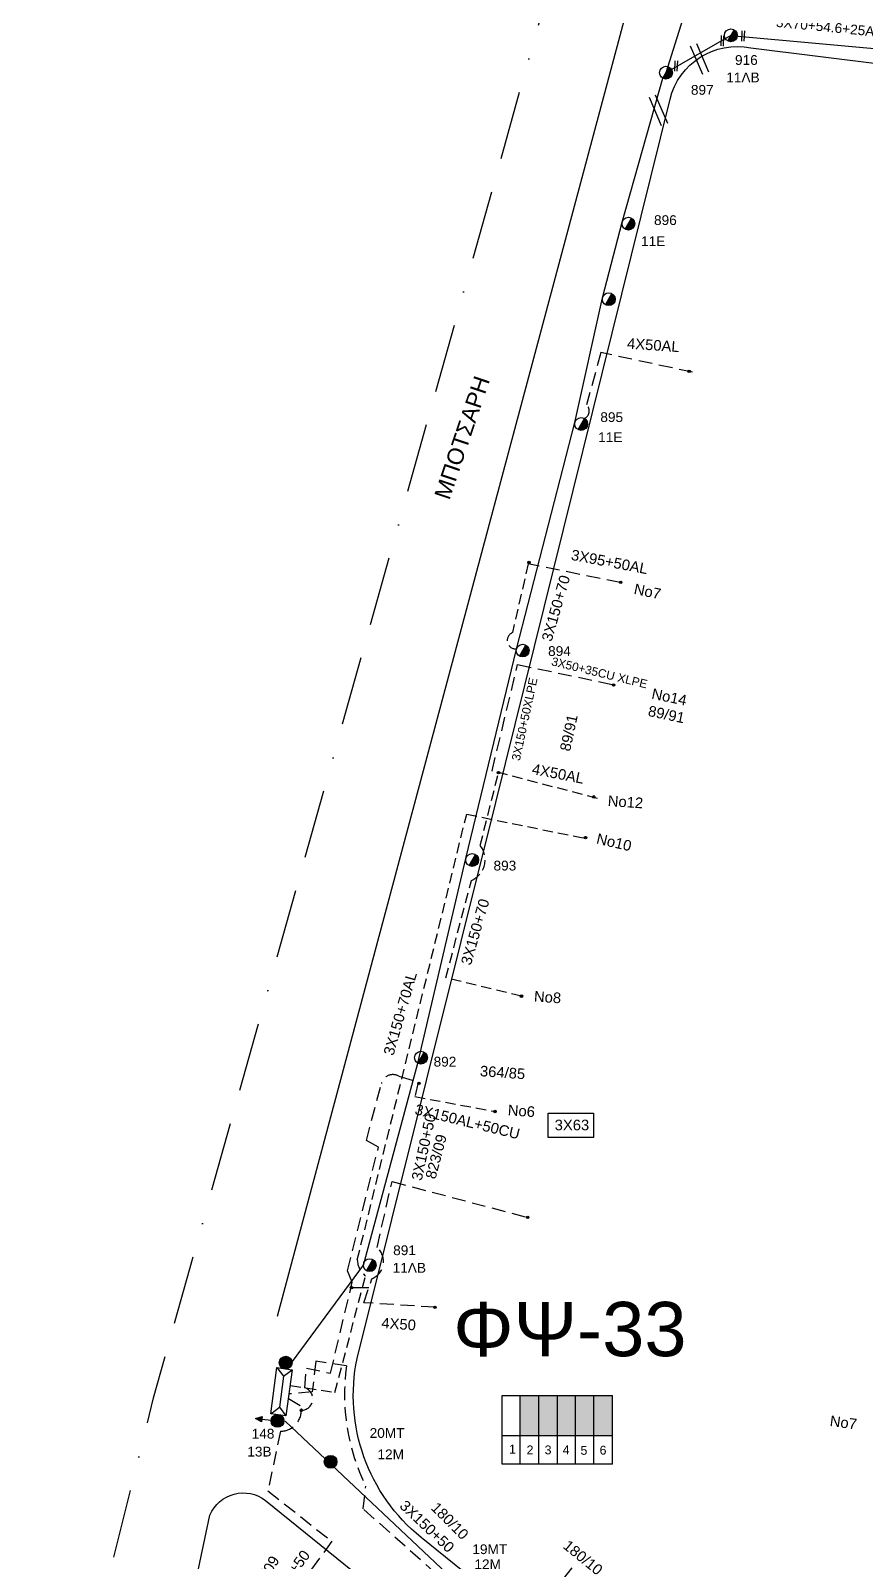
# Model space of a CAD drawing. Header units: millimetres. Extents: x 72 to 3039, y -786 to 786.
# Drawn here: x 1161.3 to 1315.1, y -246.9 to 35 of the extents above; entities that cross this region are included whole.
import ezdxf

# ---------------------------------------------------------------- set-up
doc = ezdxf.new("R2010")
doc.units = ezdxf.units.MM
doc.linetypes.add('BORDER', pattern=[44.45, 12.7, -6.35, 12.7, -6.35, 0, -6.35])
doc.linetypes.add('DASHED', pattern=[19.05, 12.7, -6.35])
for name, color, linetype in [('Pillar OTE', 7, 'Continuous'), ('Άγνωστα', 7, 'Continuous'), ('Γυμνά εναέρια ΧΤ και ΦΟΠ (3Φ)   4x50+16AL', 7, 'Continuous'), ('Επίτονοι', 7, 'Continuous'), ('Επιγραφές - Σχήματα', 7, 'Continuous'), ('Καλώδια ΧΤ   3x150+50AL', 7, 'DASHED'), ('Καλώδια ΧΤ   3x150+70 XLPE', 7, 'DASHED'), ('Καλώδια ΧΤ   3x150+70AL', 7, 'DASHED'), ('Καλώδια ΧΤ   3x150AL+50CU', 7, 'DASHED'), ('Μηχανική τομή', 7, 'Continuous'), ('Στύλος Ξύλινος', 7, 'Continuous'), ('Στύλος Ξύλινος @ 1', 7, 'Continuous'), ('Στύλος ΦΜ', 7, 'Continuous'), ('Στύλος ΦΜ @ 1', 7, 'Continuous'), ('Συνδέσεις', 7, 'Continuous'), ('Συνεστραμμένα ΧΤ   3x70+54.6+25 AL', 7, 'SYN_LINE'), ('Τομή', 7, 'Continuous'), ('Υποσταθμός πόλεως', 7, 'Continuous'), ('Υπόβαθρο ΔΕΗ', 7, 'Continuous'), ('Υπόγεια καλώδια Παροχών ΧΤ   4x50AL', 7, 'DASHED')]:
    doc.layers.add(name, color=color, linetype=linetype)
doc.styles.get("Standard").update_dxf_attribs({"font": 'arial.ttf'})
doc.linetypes.add('SYN_LINE', pattern='A,0.5,-0.0001,["/\\/\\/\\/",Standard,S=0.1,R=0,X=0,Y=-0.05],-0.25', length=0.7501)

# ---------------------------------------------------------------- blocks, each defined once
blk = doc.blocks.new('ΥΠΑΡΧΩΝ ΤΣΙΜΕΝΤΕΝΙΟΣ ΣΤΥΛΟΣ')
at = {"layer": 'Στύλος ΦΜ'}
blk.add_hatch(color=7, dxfattribs=at).paths.add_polyline_path([(-1.29, -2.28, 0.574793), (2.62, 0, 0.268822), (1.3, 2.27)])
at = {"layer": 'Στύλος ΦΜ', "color": 7}
blk.add_line((-1.29, -2.28), (1.3, 2.27), dxfattribs=at)
blk.add_circle((0, 0), 2.62, dxfattribs=at)
at = {"layer": 'Στύλος ΦΜ', "flags": 4}
for tag, p in [('ΤΥΠΟΣ', (-4.91, 3.03)), ('ΑΡΙΘΜΟΣ', (-4.68, 8.05))]:
    blk.add_attdef(tag, p, '', height=4, dxfattribs=at)
blk = doc.blocks.new('ΥΠΑΡΧΩΝ ΞΥΛΙΝΟΣ ΣΤΥΛΟΣ')
at = {"layer": 'Στύλος Ξύλινος'}
h = blk.add_hatch(color=7, dxfattribs=at)
h.paths.add_polyline_path([(-2.62, 0, 0.270008), (-1.29, -2.28), (1.3, 2.27, 0.576266)])
h.paths.add_polyline_path([(-1.29, -2.28, 0.574793), (2.62, 0, 0.268822), (1.3, 2.27)])
at = {"layer": 'Στύλος Ξύλινος', "color": 7}
blk.add_line((-1.29, -2.28), (1.3, 2.27), dxfattribs=at)
blk.add_circle((0, 0), 2.62, dxfattribs=at)
at = {"layer": 'Στύλος Ξύλινος', "flags": 4}
for tag, p in [('ΑΡΙΘΜΟΣ', (-4.91, 8.6)), ('ΤΥΠΟΣ', (-4.85, 3.39))]:
    blk.add_attdef(tag, p, '', height=4, dxfattribs=at)
blk = doc.blocks.new('ΥΠΟΣΤΑΘΜΟΣ ΠΟΛΕΩΣ')
at = {"layer": 'Υποσταθμός πόλεως', "linetype": 'Continuous', "ltscale": 40}
blk.add_lwpolyline([(-8.57, 2.82), (8.57, 2.82), (8.57, -2.82), (-8.57, -2.82)], close=True, dxfattribs=at)
for points in [[(-5.75, 0), (-8.57, 2.82)], [(5.75, 0), (8.57, 2.82)], [(-8.57, -2.82), (-5.75, 0)], [(-5.75, 0), (5.75, 0)], [(8.57, -2.82), (5.75, 0)]]:
    blk.add_lwpolyline(points, dxfattribs=at)
at = {"layer": 'Υποσταθμός πόλεως', "linetype": 'SYN_LINE', "ltscale": 40, "flags": 1}
for tag, p in [('ΜΕΤΑΣΧΗΜΑΤΙΣΜΟΣ', (10.6, 2.39)), ('ΙΣΧΥΣ', (10.58, -0.41)), ('ΑΡΙΘΜΟΣ', (10.7, -3.13))]:
    blk.add_attdef(tag, p, '', height=1.8, dxfattribs=at)
blk = doc.blocks.new('_ΣΥΝΔΕΣΗ')
at = {"layer": 'Συνδέσεις', "linetype": 'SYN_LINE', "ltscale": 40}
blk.add_hatch(color=256, dxfattribs=at).paths.add_polyline_path([(0.5, -0.01, 1), (-0.5, -0.01, 1)])
at = {"layer": 'Συνδέσεις'}
blk.add_circle((0, -0.01), 0.5, dxfattribs=at)
blk = doc.blocks.new('ΜΗΧΑΝΙΚΗ ΤΟΜΗ')
at = {"layer": 'Μηχανική τομή', "ltscale": 40}
for p, q in [((-1.89, 0.78), (1.89, 0.78)), ((1.89, 0), (-1.89, 0))]:
    blk.add_line(p, q, dxfattribs=at)
blk = doc.blocks.new('ΕΠΙΤΟΝΟΣ')
at = {"layer": 'Επίτονοι', "ltscale": 40}
blk.add_hatch(color=256, dxfattribs=at).paths.add_polyline_path([(-1.13, 6.47), (0, 9.1), (1.13, 6.47)])
for p, q in [((-1.13, 6.47), (0, 9.1)), ((1.13, 6.47), (-1.13, 6.47)), ((-1.13, 6.47), (0, 6.47)), ((0, 9.1), (1.13, 6.47)), ((0, 6.47), (0, 0))]:
    blk.add_line(p, q, dxfattribs=at)
blk = doc.blocks.new('ΤΟΜΗ')
at = {"layer": 'Τομή', "ltscale": 40}
for p, q in [((-5.68, 0), (5.68, 0)), ((5.68, -2.33), (-5.68, -2.33))]:
    blk.add_line(p, q, dxfattribs=at)

msp = doc.modelspace()

# ---------------------------------------------------------------- hatches: boundary and pattern name
at = {"layer": 'Καλώδια ΧΤ   3x150AL+50CU', "linetype": 'DASHED', "ltscale": 0.2}
h = msp.add_hatch(color=30, dxfattribs=at)
h.dxf.hatch_style = 1
h.paths.add_polyline_path([(1251.55, -223.71), (1254.99, -223.72), (1254.99, -216.35), (1251.55, -216.35)])
h = msp.add_hatch(color=6, dxfattribs=at)
h.dxf.hatch_style = 1
h.paths.add_polyline_path([(1254.99, -223.72), (1258.43, -223.72), (1258.43, -216.35), (1254.99, -216.35)])
h = msp.add_hatch(color=2, dxfattribs=at)
h.dxf.hatch_style = 1
h.paths.add_polyline_path([(1258.43, -223.72), (1261.72, -223.72), (1261.72, -216.35), (1258.43, -216.35)])
h = msp.add_hatch(color=85, dxfattribs=at)
h.dxf.hatch_style = 1
h.paths.add_polyline_path([(1265.11, -223.73), (1265.11, -216.35), (1261.72, -216.35), (1261.72, -223.72)])
h = msp.add_hatch(color=5, dxfattribs=at)
h.dxf.hatch_style = 1
h.paths.add_polyline_path([(1268.51, -216.36), (1265.11, -216.35), (1265.11, -223.73), (1268.51, -223.73)])

# ---------------------------------------------------------------- linework, layer by layer
at = {"layer": 'Pillar OTE', "ltscale": 40}
for points in [[(1248.22, -228.99), (1248.22, -216.35), (1268.51, -216.36)], [(1251.55, -229), (1251.55, -216.35)], [(1254.99, -229), (1254.99, -216.35)], [(1258.43, -229), (1258.43, -216.35)], [(1261.72, -229.01), (1261.72, -216.35)], [(1265.11, -229.01), (1265.11, -216.35)], [(1268.51, -228.89), (1268.51, -216.36)], [(1248.22, -223.71), (1268.51, -223.73)], [(1268.51, -229.02), (1268.51, -229.02), (1248.22, -228.99)], [(1268.51, -229.01), (1268.51, -228.89)]]:
    msp.add_lwpolyline(points, dxfattribs=at)
at = {"layer": 'Άγνωστα', "color": 85, "linetype": 'DASHED', "ltscale": 0.2}
for points in [[(1269.97, -66.67), (1253, -63.21)], [(1251.06, -81.75), (1269.06, -85.53)]]:
    msp.add_lwpolyline(points, dxfattribs=at)
at = {"layer": 'Άγνωστα', "color": 2}
msp.add_lwpolyline([(1223.66, -196.51), (1220.44, -196.52)], dxfattribs=at)
at = {"layer": 'Γυμνά εναέρια ΧΤ και ΦΟΠ (3Φ)   4x50+16AL', "color": 30}
msp.add_lwpolyline([(1315.05, -308.53), (1294.44, -295.15), (1267.09, -273.58), (1264.71, -272.04), (1264.68, -270.82), (1243.29, -254.13), (1208.2, -221.11)], dxfattribs=at)
at = {"layer": 'Επιγραφές - Σχήματα', "color": 1, "ltscale": 20}
msp.add_lwpolyline([(1256.7, -164.36), (1265.01, -164.36), (1265.01, -168.88), (1256.7, -168.88)], close=True, dxfattribs=at)
at = {"layer": 'Καλώδια ΧΤ   3x150+50AL', "color": 85, "ltscale": 0.2}
msp.add_lwpolyline([(1246.34, -101.34), (1251.06, -81.75)], dxfattribs=at)
at = {"layer": 'Καλώδια ΧΤ   3x150+50AL', "color": 2, "ltscale": 0.2}
for points in [[(1211.2, -219.07, 0.855004), (1211.85, -214.94), (1212.14, -211.33), (1216.58, -212.26), (1220.57, -195.52), (1219.69, -193.41), (1225.42, -170.64), (1223.18, -169.42), (1225.95, -158.92, -0.489836), (1229.17, -157.55), (1232.74, -158.64), (1232.12, -161.32)], [(1208.82, -216.9), (1211.13, -218.31, -0.473852), (1207.35, -222.94), (1205.05, -233.94), (1216.81, -243.21), (1208.76, -254.33)]]:
    msp.add_lwpolyline(points, format="xyb", dxfattribs=at)
at = {"layer": 'Καλώδια ΧΤ   3x150+50AL', "color": 5, "ltscale": 0.2}
msp.add_lwpolyline([(1261.02, -248.12), (1250.27, -261.83), (1222.58, -237.24), (1223.1, -233.08, -0.152129), (1219.54, -210.92), (1213.89, -210.04), (1213.18, -215.69), (1208.96, -216.07)], format="xyb", dxfattribs=at)
at = {"layer": 'Καλώδια ΧΤ   3x150+70 XLPE', "color": 85, "ltscale": 0.15}
for points in [[(1253, -63.21), (1250.09, -75.87, 0.852505), (1250.86, -78.87, -0.533144)], [(1251.76, -142.82), (1237.81, -139.43), (1242.55, -121.5, 0.497426), (1244.15, -115.09), (1247.53, -101.65)]]:
    msp.add_lwpolyline(points, format="xyb", dxfattribs=at)
at = {"layer": 'Καλώδια ΧΤ   3x150+70AL', "color": 6, "ltscale": 0.15}
msp.add_lwpolyline([(1209.22, -214.52), (1217.4, -215.81), (1223.03, -194.33, -0.223545), (1221.51, -191.39), (1241.67, -109.31), (1263.67, -113.8)], format="xyb", dxfattribs=at)
at = {"layer": 'Καλώδια ΧΤ   3x150AL+50CU', "color": 2, "ltscale": 0.15}
msp.add_lwpolyline([(1232.12, -161.32), (1246.87, -164.06)], dxfattribs=at)
at = {"layer": 'Συνεστραμμένα ΧΤ   3x70+54.6+25 AL', "color": 30, "ltscale": 15}
msp.add_line((1290.34, 34.12), (1278.38, 27.24), dxfattribs=at)
at = {"layer": 'Συνεστραμμένα ΧΤ   3x70+54.6+25 AL', "color": 1, "ltscale": 20}
msp.add_lwpolyline([(1403.36, 260.57), (1383.42, 237.43), (1359.72, 208.46), (1338.31, 182.45), (1312.51, 149.43), (1299.96, 108.73), (1291.6, 69.42), (1278.38, 27.24)], dxfattribs=at)
at = {"layer": 'Συνεστραμμένα ΧΤ   3x70+54.6+25 AL', "color": 30, "ltscale": 20}
msp.add_lwpolyline([(1290.34, 34.12), (1290.34, 34.12), (1324.21, 31.05), (1352.49, 26.79), (1372.4, 23.11)], dxfattribs=at)
at = {"layer": 'Συνεστραμμένα ΧΤ   3x70+54.6+25 AL', "color": 85, "ltscale": 20}
msp.add_lwpolyline([(1209.56, -210.09), (1222.63, -192.36), (1232.67, -155.18), (1241.54, -117.47), (1250.85, -78.91), (1261.62, -37.15), (1266.7, -14.21), (1270.33, -0.28), (1277.79, 26.21)], dxfattribs=at)
at = {"layer": 'Υπόβαθρο ΔΕΗ', "color": 1, "linetype": 'BORDER', "lineweight": 30, "flags": 128}
msp.add_lwpolyline([(1161.32, -307.88), (1183.99, -216.79), (1288.48, 155.79), (1516.42, 441.46), (1607.46, 346.35), (1770.62, 216.28), (2064.96, -1.2)], dxfattribs=at)
at = {"layer": 'Υπόβαθρο ΔΕΗ'}
for points in [[(1512.74, 391.87), (1622.86, 144.28, -0.498389), (1610.73, 128.01), (1528.28, 139.02, -0.205866), (1522.88, 142.25), (1463.82, 216.06, -0.384999), (1464.26, 223.44), (1505.58, 253.46, 6.284716), (1500.43, 261.31), (1458.47, 230.1, -0.357908), (1452.74, 230.38), (1423.5, 266.37, 1.787303), (1398.68, 271.43), (1301.48, 152.02), (1206.73, -201.82)], [(1303.03, -298.84), (1233.28, -242.5, -0.280721), (1221.47, -209.53), (1247.06, -107.18), (1279.13, 22.35, -0.399781), (1294.03, 31.85), (1353.8, 24.41, -0.380512), (1361.67, 15.43), (1328.53, -216.58), (1328.53, -216.58), (1317.83, -297.79)], [(1184.43, -285.2), (1194.37, -238.38, -0.49137), (1204.6, -235.69), (1248.23, -270.94), (1248.46, -272.4), (1282.19, -298.7)]]:
    msp.add_lwpolyline(points, format="xyb", dxfattribs=at)
at = {"layer": 'Υπόγεια καλώδια Παροχών ΧΤ   4x50AL', "color": 85, "ltscale": 0.2}
msp.add_lwpolyline([(1283.3, -27.93), (1266.41, -24.31), (1263.73, -33.94, -0.568018), (1263.34, -36.43, -55.989382)], format="xyb", dxfattribs=at)
at = {"layer": 'Υπόγεια καλώδια Παροχών ΧΤ   4x50AL', "color": 85, "ltscale": 0.15}
msp.add_lwpolyline([(1265.76, -106.41), (1246.34, -101.34)], dxfattribs=at)
at = {"layer": 'Υπόγεια καλώδια Παροχών ΧΤ   4x50AL', "color": 2, "ltscale": 0.2}
msp.add_lwpolyline([(1235.83, -200.12), (1222.74, -199.28), (1224.22, -194.85, 0.558995), (1225.15, -189.09), (1227.91, -176.97), (1252.92, -183.56)], format="xyb", dxfattribs=at)

# ---------------------------------------------------------------- block references
at = {"layer": 'Επίτονοι', "xscale": 0.4499999999998569, "yscale": 0.4499999999998569, "zscale": 0.4499999999998569, "rotation": 83.44287532305854}
msp.add_blockref('ΕΠΙΤΟΝΟΣ', (1206.81, -221.04), dxfattribs=at)
at = {"layer": 'Μηχανική τομή', "xscale": 0.5000000000000652, "yscale": 0.5000000000000652, "zscale": 0.5000000000000652, "rotation": 87.29269735700463}
for p in [(1288.97, 33.1), (1292.79, 33.98), (1280.45, 28.46)]:
    msp.add_blockref('ΜΗΧΑΝΙΚΗ ΤΟΜΗ', p, dxfattribs=at)
at = {"layer": 'Στύλος Ξύλινος @ 1', "ltscale": 40, "xscale": 0.4499999999998181, "yscale": 0.4499999999998181, "zscale": 0.4499999999998181}
msp.add_blockref('ΥΠΑΡΧΩΝ ΞΥΛΙΝΟΣ ΣΤΥΛΟΣ', (1208.32, -210.32), dxfattribs=at)
at = {"layer": 'Στύλος Ξύλινος @ 1', "ltscale": 40}
ref = msp.add_blockref('ΥΠΑΡΧΩΝ ΞΥΛΙΝΟΣ ΣΤΥΛΟΣ', (1206.81, -221.04), dxfattribs=dict(at, xscale=0.4499999999998181, yscale=0.4499999999998181, zscale=0.4499999999998181))
ref.add_attrib('ΤΥΠΟΣ', '13Β', (1201.24, -227.6), dxfattribs={"layer": 'Στύλος Ξύλινος', "height": 1.8, "flags": 4})
ref.add_attrib('ΑΡΙΘΜΟΣ', '148', (1202.05, -224.3), dxfattribs={"layer": 'Στύλος Ξύλινος', "height": 1.8, "flags": 4})
ref = msp.add_blockref('ΥΠΑΡΧΩΝ ΞΥΛΙΝΟΣ ΣΤΥΛΟΣ', (1216.59, -228.57), dxfattribs=dict(at, xscale=0.4499999999998181, yscale=0.4499999999998181, zscale=0.4499999999998181))
ref.add_attrib('ΤΥΠΟΣ', '12Μ', (1225.23, -228.1), dxfattribs={"layer": 'Στύλος Ξύλινος', "height": 1.8, "flags": 4})
ref.add_attrib('ΑΡΙΘΜΟΣ', '20ΜΤ', (1223.79, -224.17), dxfattribs={"layer": 'Στύλος Ξύλινος', "height": 1.8, "flags": 4})
ref = msp.add_blockref('ΥΠΑΡΧΩΝ ΞΥΛΙΝΟΣ ΣΤΥΛΟΣ', (1243.12, -253.25), dxfattribs=dict(at, xscale=0.4499999999998181, yscale=0.4499999999998181, zscale=0.4499999999998181))
ref.add_attrib('ΤΥΠΟΣ', '12Μ', (1243.09, -248.35), dxfattribs={"layer": 'Στύλος Ξύλινος', "height": 1.8, "flags": 4})
ref.add_attrib('ΑΡΙΘΜΟΣ', '19ΜΤ', (1242.71, -245.57), dxfattribs={"layer": 'Στύλος Ξύλινος', "height": 1.8, "flags": 4})
at = {"layer": 'Στύλος ΦΜ @ 1', "ltscale": 40}
ref = msp.add_blockref('ΥΠΑΡΧΩΝ ΤΣΙΜΕΝΤΕΝΙΟΣ ΣΤΥΛΟΣ', (1290.34, 34.13), dxfattribs=dict(at, xscale=0.4499999999998181, yscale=0.4499999999998181, zscale=0.4499999999998181))
ref.add_attrib('ΤΥΠΟΣ', '11ΛΒ', (1289.49, 25.47), dxfattribs={"layer": 'Στύλος ΦΜ', "height": 1.8, "flags": 4})
ref.add_attrib('ΑΡΙΘΜΟΣ', '916', (1291.1, 28.68), dxfattribs={"layer": 'Στύλος ΦΜ', "height": 1.8, "flags": 4})
ref = msp.add_blockref('ΥΠΑΡΧΩΝ ΤΣΙΜΕΝΤΕΝΙΟΣ ΣΤΥΛΟΣ', (1278.38, 27.24), dxfattribs=dict(at, xscale=0.4499999999998181, yscale=0.4499999999998181, zscale=0.4499999999998181))
ref.add_attrib('ΑΡΙΘΜΟΣ', '897', (1282.98, 23.18), dxfattribs={"layer": 'Στύλος ΦΜ', "height": 1.8, "flags": 4})
ref = msp.add_blockref('ΥΠΑΡΧΩΝ ΤΣΙΜΕΝΤΕΝΙΟΣ ΣΤΥΛΟΣ', (1271.47, -0.57), dxfattribs=dict(at, xscale=0.4499999999998181, yscale=0.4499999999998181, zscale=0.4499999999998181))
ref.add_attrib('ΤΥΠΟΣ', '11Ε', (1273.79, -4.7), dxfattribs={"layer": 'Στύλος ΦΜ', "height": 1.8, "flags": 4})
ref.add_attrib('ΑΡΙΘΜΟΣ', '896', (1276.18, -0.81), dxfattribs={"layer": 'Στύλος ΦΜ', "height": 1.8, "flags": 4})
at = {"layer": 'Στύλος ΦΜ @ 1', "ltscale": 40, "xscale": 0.4499999999998181, "yscale": 0.4499999999998181, "zscale": 0.4499999999998181}
msp.add_blockref('ΥΠΑΡΧΩΝ ΤΣΙΜΕΝΤΕΝΙΟΣ ΣΤΥΛΟΣ', (1267.85, -14.47), dxfattribs=at)
at = {"layer": 'Στύλος ΦΜ @ 1', "ltscale": 40}
ref = msp.add_blockref('ΥΠΑΡΧΩΝ ΤΣΙΜΕΝΤΕΝΙΟΣ ΣΤΥΛΟΣ', (1262.76, -37.45), dxfattribs=dict(at, xscale=0.4499999999998181, yscale=0.4499999999998181, zscale=0.4499999999998181))
ref.add_attrib('ΤΥΠΟΣ', '11Ε', (1265.89, -40.78), dxfattribs={"layer": 'Στύλος ΦΜ', "height": 1.8, "flags": 4})
ref.add_attrib('ΑΡΙΘΜΟΣ', '895', (1266.29, -37.09), dxfattribs={"layer": 'Στύλος ΦΜ', "height": 1.8, "flags": 4})
ref = msp.add_blockref('ΥΠΑΡΧΩΝ ΤΣΙΜΕΝΤΕΝΙΟΣ ΣΤΥΛΟΣ', (1251.99, -79.18), dxfattribs=dict(at, xscale=0.4499999999998181, yscale=0.4499999999998181, zscale=0.4499999999998181))
ref.add_attrib('ΑΡΙΘΜΟΣ', '894', (1256.67, -80.17), dxfattribs={"layer": 'Στύλος ΦΜ', "height": 1.8, "flags": 4})
ref = msp.add_blockref('ΥΠΑΡΧΩΝ ΤΣΙΜΕΝΤΕΝΙΟΣ ΣΤΥΛΟΣ', (1242.68, -117.74), dxfattribs=dict(at, xscale=0.4499999999998181, yscale=0.4499999999998181, zscale=0.4499999999998181))
ref.add_attrib('ΑΡΙΘΜΟΣ', '893', (1246.61, -119.68), dxfattribs={"layer": 'Στύλος ΦΜ', "height": 1.8, "flags": 4})
ref = msp.add_blockref('ΥΠΑΡΧΩΝ ΤΣΙΜΕΝΤΕΝΙΟΣ ΣΤΥΛΟΣ', (1233.25, -154.15), dxfattribs=dict(at, xscale=0.4499999999998181, yscale=0.4499999999998181, zscale=0.4499999999998181))
ref.add_attrib('ΑΡΙΘΜΟΣ', '892', (1235.57, -155.79), dxfattribs={"layer": 'Στύλος ΦΜ', "height": 1.8, "flags": 4})
ref = msp.add_blockref('ΥΠΑΡΧΩΝ ΤΣΙΜΕΝΤΕΝΙΟΣ ΣΤΥΛΟΣ', (1223.81, -192.36), dxfattribs=dict(at, xscale=0.4499999999998181, yscale=0.4499999999998181, zscale=0.4499999999998181))
ref.add_attrib('ΤΥΠΟΣ', '11ΛΒ', (1228.02, -193.75), dxfattribs={"layer": 'Στύλος ΦΜ', "height": 1.8, "flags": 4})
ref.add_attrib('ΑΡΙΘΜΟΣ', '891', (1228.12, -190.51), dxfattribs={"layer": 'Στύλος ΦΜ', "height": 1.8, "flags": 4})
at = {"layer": 'Συνδέσεις', "xscale": 0.4499999999998181, "yscale": 0.4499999999998181, "zscale": 0.4499999999998181}
for p in [(1282.66, -27.73), (1253.16, -62.95), (1270.05, -66.59), (1268.74, -85.53), (1247.53, -101.64), (1265.08, -106.12), (1263.56, -113.61), (1251.76, -142.82), (1232.88, -158.89), (1246.87, -164.06), (1252.92, -183.56), (1220.44, -196.52), (1235.84, -200.11), (1211.21, -219.07)]:
    msp.add_blockref('_ΣΥΝΔΕΣΗ', p, dxfattribs=at)
at = {"layer": 'Τομή'}
for p, xscale, yscale, zscale, rotation in [((1284.03, 29.53), 0.4999999999998616, 0.4999999999998616, 0.4999999999998616, 113.2353204828489), ((1276.46, 20.09), 0.4999999999998167, 0.4999999999998167, 0.4999999999998167, 113.235320482837)]:
    msp.add_blockref('ΤΟΜΗ', p, dxfattribs=dict(at, xscale=xscale, yscale=yscale, zscale=zscale, rotation=rotation))
at = {"layer": 'Υποσταθμός πόλεως', "xscale": 0.5000000000001434, "yscale": 0.5000000000001434, "zscale": 0.5000000000001434, "rotation": 262.4204308770854}
msp.add_blockref('ΥΠΟΣΤΑΘΜΟΣ ΠΟΛΕΩΣ', (1207.53, -215.67), dxfattribs=at)

# ---------------------------------------------------------------- texts
at = {"ltscale": 30, "char_height": 1.63, "width": 11.2573, "attachment_point": 1}
for s, insert in [('1', (1249.46, -225.43)), ('2', (1252.7, -225.57)), ('3', (1256.03, -225.57)), ('4', (1259.34, -225.57)), ('5', (1262.64, -225.65)), ('6', (1266.16, -225.62))]:
    msp.add_mtext(s, dxfattribs=dict(at, insert=insert))
at = {"layer": 'Άγνωστα', "attachment_point": 1}
for s, insert, char_height, width, rotation in [('{\\H1.083x;3X95+50AL}', (1261.14, -60.54), 1.8, 23.5192, 349.2898), ('{\\H1.083x;3X50+35CU XLPE}', (1257.53, -80.35), 1.44, 18.8154, 346.2764)]:
    msp.add_mtext(s, dxfattribs=dict(at, insert=insert, char_height=char_height, width=width, rotation=rotation))
at = {"layer": 'Επιγραφές - Σχήματα', "attachment_point": 1}
for s, insert, char_height, width, rotation in [('ΜΠΟΤΣΑΡΗ', (1235.63, -50.64), 3, 59.7296, 71.3792), ('{\\H1.083x;No7}', (1272.75, -66.82), 1.8, 23.5192, 348.2323), ('{\\H1.083x;No14\\P89/91}', (1276.01, -86.1), 1.8, 23.5192, 348.1992), ('89/91\\P', (1258.8, -97.45), 1.949, 6.5148, 77.818), ('{\\H1.083x;No12}', (1267.75, -105.85), 1.8, 23.5192, 356.0402), ('{\\H1.083x;No10}', (1265.87, -112.79), 1.8, 23.5192, 347.014), ('{\\H1.083x;No8}', (1254.15, -141.86), 1.8, 23.5192, 356.0402), ('{\\H1.083x;364/85}', (1244.2, -155.61), 1.8, 23.5192, 356.0402), ('{\\H1.083x;No6}', (1249.33, -162.81), 1.8, 23.5192, 356.0402), ('{\\H1.083x;823/09}', (1234.02, -176.14), 1.8, 23.5192, 75.1741), ('{\\H1.083x;No7}', (1308.74, -220.04), 1.8, 23.5192, 352.477), ('{\\H1.083x;180/10}', (1236.33, -235.81), 1.8, 23.5192, 314.8872), ('{\\H1.083x;180/10}', (1260.49, -242.82), 1.8, 23.5192, 320.8051), ('{\\H1.083x;233/09}', (1201.33, -252.82), 1.8, 23.5192, 59.209)]:
    msp.add_mtext(s, dxfattribs=dict(at, insert=insert, char_height=char_height, width=width, rotation=rotation))
at = {"layer": 'Επιγραφές - Σχήματα', "color": 1, "insert": (1257.88, -165.57), "char_height": 1.8, "width": 23.5192, "attachment_point": 1}
msp.add_mtext('{\\H1.083x;3X63}', dxfattribs=at)
at = {"layer": 'Επιγραφές - Σχήματα', "insert": (1239.17, -199.13), "char_height": 10, "width": 10.9709, "attachment_point": 1}
msp.add_mtext('ΦΨ-33', dxfattribs=at)
at = {"layer": 'Καλώδια ΧΤ   3x150+50AL', "attachment_point": 1}
for s, insert, char_height, width, rotation in [('3X150+50XLPE', (1249.92, -99.25), 1.5595, 20.722, 77.818), ('3X150+50', (1231.47, -176.51), 1.949, 6.5148, 77.818), ('{\\H1.083x;3X150+50}', (1230.5, -235.46), 1.8, 23.5192, 316.6111), ('{\\H1.083x;3X150+50}', (1204, -254.71), 1.8, 23.5192, 53.8833)]:
    msp.add_mtext(s, dxfattribs=dict(at, insert=insert, char_height=char_height, width=width, rotation=rotation))
at = {"layer": 'Καλώδια ΧΤ   3x150+70 XLPE', "char_height": 1.8, "width": 23.5192, "attachment_point": 1, "rotation": 73.9847}
for insert in [(1255.43, -77.12), (1240.56, -136.71)]:
    msp.add_mtext('{\\H1.083x;3X150+70}', dxfattribs=dict(at, insert=insert))
at = {"layer": 'Καλώδια ΧΤ   3x150+70AL', "insert": (1226.29, -153.36), "char_height": 1.8, "width": 23.5192, "attachment_point": 1, "rotation": 73.9847}
msp.add_mtext('{\\H1.083x;3X150+70AL}', dxfattribs=at)
at = {"layer": 'Καλώδια ΧΤ   3x150AL+50CU', "insert": (1232.44, -162.65), "char_height": 1.8, "width": 23.5192, "attachment_point": 1, "rotation": 346.3797}
msp.add_mtext('{\\H1.083x;3X150AL+50CU}', dxfattribs=at)
at = {"layer": 'Συνεστραμμένα ΧΤ   3x70+54.6+25 AL', "insert": (1298.78, 37.49), "char_height": 1.8, "width": 16.2172, "attachment_point": 1, "rotation": 354.4071}
msp.add_mtext('3X70+54.6+25AL', dxfattribs=at)
at = {"layer": 'Υπόγεια καλώδια Παροχών ΧΤ   4x50AL', "char_height": 1.8, "width": 23.5192, "attachment_point": 1}
for s, insert, rotation in [('{\\H1.083x;4X50AL}', (1271.3, -21.61), 356.0402), ('{\\H1.083x;4X50AL}', (1253.94, -99.97), 349.0403), ('{\\H1.083x;4X50}', (1226.03, -202), 356.0402)]:
    msp.add_mtext(s, dxfattribs=dict(at, insert=insert, rotation=rotation))

doc.saveas('drawing.dxf')
